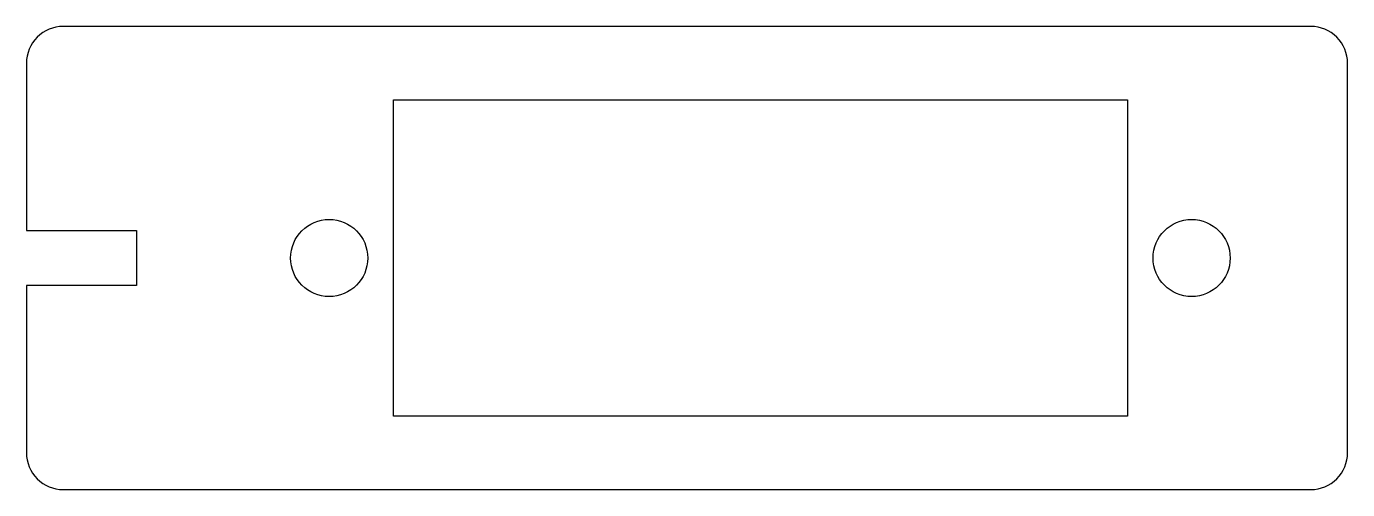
# Model space of a CAD drawing. Header units: millimetres. Extents: x -20 to 16, y -6.3 to 6.3.
import ezdxf

# ---------------------------------------------------------------- set-up
doc = ezdxf.new("R2010")
doc.units = ezdxf.units.MM
doc.layers.get('0').update_dxf_attribs({"linetype": 'CONTINUOUS'})

msp = doc.modelspace()

# ---------------------------------------------------------------- linework, layer by layer
msp.add_lwpolyline([(15, -6.3, 0.414214), (16, -5.3), (16, 5.3, 0.414214), (15, 6.3), (-19, 6.3, 0.414214), (-20, 5.3), (-20, 0.75), (-17, 0.75), (-17, -0.75), (-20, -0.75), (-20, -5.3, 0.414214), (-19, -6.3)], format="xyb", close=True)
msp.add_lwpolyline([(10, -4.3), (-10, -4.3), (-10, 4.3), (10, 4.3)], close=True)
for centre in [(-11.75, 0), (11.75, 0)]:
    msp.add_circle(centre, 1.05)

doc.saveas('drawing.dxf')
